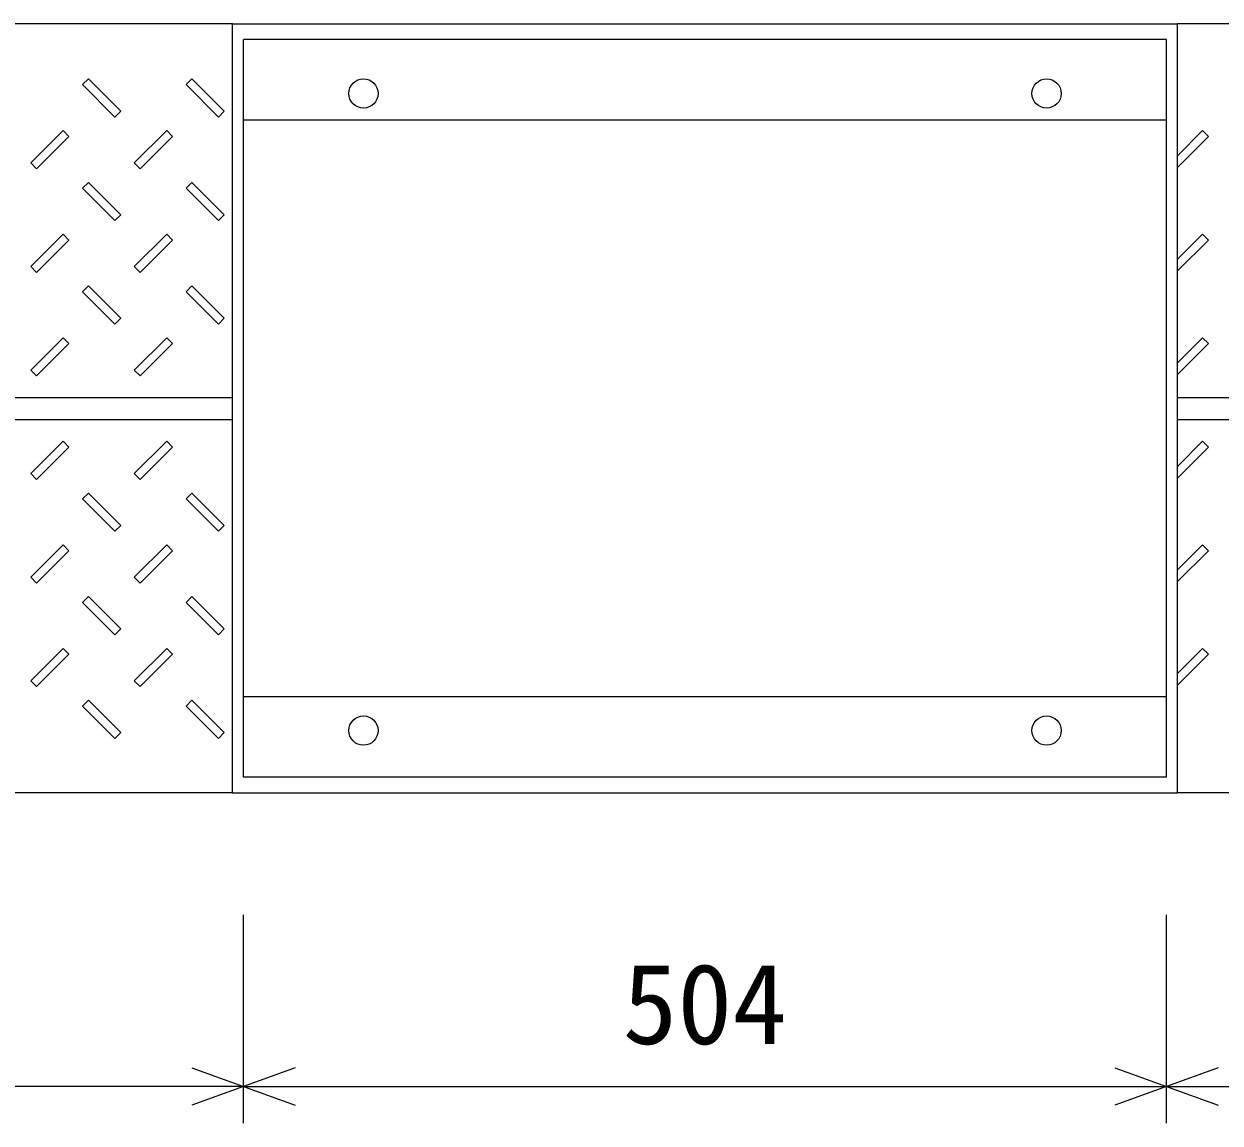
# Model space of a CAD drawing. Units: millimetres, scale not verified. Extents: x -8390 to 25210, y 0 to 11880.
# Drawn here: x -4084 to -3431, y 6568 to 7168 of the extents above; entities that cross this region are included whole.
import ezdxf
from ezdxf.enums import TextEntityAlignment as Align

# ---------------------------------------------------------------- set-up
doc = ezdxf.new("R2010")
doc.units = ezdxf.units.MM
doc.header["$LTSCALE"] = 20
for name, color, linetype, lineweight in [('DIM', 7, 'Continuous', 25), ('HATCH', 6, 'Continuous', 25), ('OUTLINE', 3, 'Continuous', 25)]:
    doc.layers.add(name, color=color, linetype=linetype, lineweight=lineweight)
doc.styles.add('ＭＳ ゴシック', font='')
doc.styles.get('ＭＳ ゴシック').set_extended_font_data('MS Gothic')

msp = doc.modelspace()

# ---------------------------------------------------------------- linework, layer by layer
at = {"layer": 'DIM'}
for p, q in [((-3964.21, 6567.87), (-3964.21, 6681.62)), ((-3460.21, 6567.87), (-3460.21, 6681.62)), ((-3992.4, 6598.13), (-3964.21, 6587.86)), ((-3936.02, 6598.13), (-3964.21, 6587.86)), ((-3488.4, 6598.13), (-3460.21, 6587.86)), ((-3432.02, 6598.13), (-3460.21, 6587.86)), ((-3964.21, 6587.86), (-4711.21, 6587.86)), ((-3964.21, 6587.86), (-3992.4, 6577.6)), ((-3964.21, 6587.86), (-3460.21, 6587.86)), ((-3964.21, 6587.86), (-3936.02, 6577.6)), ((-3460.21, 6587.86), (-3488.4, 6577.6)), ((-3460.21, 6587.86), (-2713.21, 6587.86)), ((-3460.21, 6587.86), (-3432.02, 6577.6))]:
    msp.add_line(p, q, dxfattribs=at)
at = {"layer": 'HATCH'}
for p, q in [((-3970.21, 6748.29), (-3970.21, 7168.29)), ((-3970.21, 7168.29), (-3454.21, 7168.29)), ((-3454.21, 6748.29), (-3454.21, 7168.29)), ((-3460.21, 7159.79), (-3964.21, 7159.79)), ((-3964.21, 6756.79), (-3964.21, 7159.79)), ((-3460.21, 6756.79), (-3460.21, 7159.79)), ((-3460.21, 7115.79), (-3964.21, 7115.79)), ((-3460.21, 6800.79), (-3964.21, 6800.79)), ((-3460.21, 6756.79), (-3964.21, 6756.79)), ((-3970.21, 6748.29), (-3454.21, 6748.29))]:
    msp.add_line(p, q, dxfattribs=at)
for centre in [(-3898.71, 7130.29), (-3525.71, 7130.29), (-3898.71, 6782.29), (-3525.71, 6782.29)]:
    msp.add_circle(centre, 8, dxfattribs=at)
at = {"layer": 'OUTLINE'}
for p, q in [((-3970.21, 7168.29), (-4711.21, 7168.29)), ((-2713.21, 7168.29), (-3454.21, 7168.29)), ((-4048.96, 7138.29), (-4052.14, 7135.11)), ((-4052.14, 7135.11), (-4034.46, 7117.43)), ((-4048.96, 7138.29), (-4031.28, 7120.61)), ((-3992.39, 7138.29), (-3995.57, 7135.11)), ((-3995.57, 7135.11), (-3977.89, 7117.43)), ((-3992.39, 7138.29), (-3974.71, 7120.61)), ((-4031.28, 7120.61), (-4034.46, 7117.43)), ((-3974.71, 7120.61), (-3977.89, 7117.43)), ((-4080.42, 7092.33), (-4062.75, 7110)), ((-4077.24, 7089.15), (-4059.56, 7106.82)), ((-4062.75, 7110), (-4059.56, 7106.82)), ((-4023.86, 7092.33), (-4006.18, 7110)), ((-4020.67, 7089.15), (-4003, 7106.82)), ((-4006.18, 7110), (-4003, 7106.82)), ((-3454.21, 7096.29), (-3440.49, 7110)), ((-3454.21, 7089.92), (-3437.31, 7106.82)), ((-3440.49, 7110), (-3437.31, 7106.82)), ((-4080.42, 7092.33), (-4077.24, 7089.15)), ((-4023.86, 7092.33), (-4020.67, 7089.15)), ((-4048.96, 7081.72), (-4052.14, 7078.54)), ((-4048.96, 7081.72), (-4031.28, 7064.04)), ((-3995.57, 7078.54), (-3992.39, 7081.72)), ((-3974.71, 7064.04), (-3992.39, 7081.72)), ((-4052.14, 7078.54), (-4034.46, 7060.86)), ((-3977.89, 7060.86), (-3995.57, 7078.54)), ((-4031.28, 7064.04), (-4034.46, 7060.86)), ((-3977.89, 7060.86), (-3974.71, 7064.04)), ((-4080.42, 7035.76), (-4062.75, 7053.44)), ((-4077.24, 7032.58), (-4059.56, 7050.25)), ((-4062.75, 7053.44), (-4059.56, 7050.25)), ((-4023.86, 7035.76), (-4006.18, 7053.44)), ((-4020.67, 7032.58), (-4003, 7050.25)), ((-4006.18, 7053.44), (-4003, 7050.25)), ((-3454.21, 7039.72), (-3440.49, 7053.44)), ((-3454.21, 7033.35), (-3437.31, 7050.25)), ((-3440.49, 7053.44), (-3437.31, 7050.25)), ((-4080.42, 7035.76), (-4077.24, 7032.58)), ((-4023.86, 7035.76), (-4020.67, 7032.58)), ((-4048.96, 7025.15), (-4052.14, 7021.97)), ((-4052.14, 7021.97), (-4034.46, 7004.29)), ((-4048.96, 7025.15), (-4031.28, 7007.47)), ((-3992.39, 7025.15), (-3995.57, 7021.97)), ((-3995.57, 7021.97), (-3977.89, 7004.29)), ((-3992.39, 7025.15), (-3974.71, 7007.47)), ((-4031.28, 7007.47), (-4034.46, 7004.29)), ((-3974.71, 7007.47), (-3977.89, 7004.29)), ((-4080.42, 6979.19), (-4062.75, 6996.87)), ((-4062.75, 6996.87), (-4059.56, 6993.69)), ((-4023.86, 6979.19), (-4006.18, 6996.87)), ((-4006.18, 6996.87), (-4003, 6993.69)), ((-3454.21, 6983.15), (-3440.49, 6996.87)), ((-3440.49, 6996.87), (-3437.31, 6993.69)), ((-4077.24, 6976.01), (-4059.56, 6993.69)), ((-4020.67, 6976.01), (-4003, 6993.69)), ((-3454.21, 6976.78), (-3437.31, 6993.69)), ((-4080.42, 6979.19), (-4077.24, 6976.01)), ((-4023.86, 6979.19), (-4020.67, 6976.01)), ((-4711.21, 6964.29), (-3970.21, 6964.29)), ((-3454.21, 6964.29), (-2713.21, 6964.29)), ((-4711.21, 6952.29), (-3970.21, 6952.29)), ((-3454.21, 6952.29), (-2713.21, 6952.29)), ((-4080.42, 6922.62), (-4062.75, 6940.3)), ((-4077.24, 6919.44), (-4059.56, 6937.12)), ((-4062.75, 6940.3), (-4059.56, 6937.12)), ((-4023.86, 6922.62), (-4006.18, 6940.3)), ((-4020.67, 6919.44), (-4003, 6937.12)), ((-4006.18, 6940.3), (-4003, 6937.12)), ((-3454.21, 6926.58), (-3440.49, 6940.3)), ((-3454.21, 6920.22), (-3437.31, 6937.12)), ((-3440.49, 6940.3), (-3437.31, 6937.12)), ((-4080.42, 6922.62), (-4077.24, 6919.44)), ((-4023.86, 6922.62), (-4020.67, 6919.44)), ((-4052.14, 6908.83), (-4048.96, 6912.02)), ((-4031.28, 6894.34), (-4048.96, 6912.02)), ((-3995.57, 6908.83), (-3992.39, 6912.02)), ((-3974.71, 6894.34), (-3992.39, 6912.02)), ((-4034.46, 6891.16), (-4052.14, 6908.83)), ((-3977.89, 6891.16), (-3995.57, 6908.83)), ((-4034.46, 6891.16), (-4031.28, 6894.34)), ((-3977.89, 6891.16), (-3974.71, 6894.34)), ((-4080.42, 6866.05), (-4062.75, 6883.73)), ((-4077.24, 6862.87), (-4059.56, 6880.55)), ((-4062.75, 6883.73), (-4059.56, 6880.55)), ((-4023.86, 6866.05), (-4006.18, 6883.73)), ((-4020.67, 6862.87), (-4003, 6880.55)), ((-4006.18, 6883.73), (-4003, 6880.55)), ((-3454.21, 6870.01), (-3440.49, 6883.73)), ((-3454.21, 6863.65), (-3437.31, 6880.55)), ((-3440.49, 6883.73), (-3437.31, 6880.55)), ((-4080.42, 6866.05), (-4077.24, 6862.87)), ((-4023.86, 6866.05), (-4020.67, 6862.87)), ((-4048.96, 6855.45), (-4052.14, 6852.26)), ((-4052.14, 6852.26), (-4034.46, 6834.59)), ((-4048.96, 6855.45), (-4031.28, 6837.77)), ((-3992.39, 6855.45), (-3995.57, 6852.26)), ((-3995.57, 6852.26), (-3977.89, 6834.59)), ((-3992.39, 6855.45), (-3974.71, 6837.77)), ((-4031.28, 6837.77), (-4034.46, 6834.59)), ((-3974.71, 6837.77), (-3977.89, 6834.59)), ((-4080.42, 6809.48), (-4062.75, 6827.16)), ((-4062.75, 6827.16), (-4059.56, 6823.98)), ((-4023.86, 6809.48), (-4006.18, 6827.16)), ((-4006.18, 6827.16), (-4003, 6823.98)), ((-3454.21, 6813.44), (-3440.49, 6827.16)), ((-3440.49, 6827.16), (-3437.31, 6823.98)), ((-4077.24, 6806.3), (-4059.56, 6823.98)), ((-4020.67, 6806.3), (-4003, 6823.98)), ((-3454.21, 6807.08), (-3437.31, 6823.98)), ((-4080.42, 6809.48), (-4077.24, 6806.3)), ((-4023.86, 6809.48), (-4020.67, 6806.3)), ((-4048.96, 6798.88), (-4052.14, 6795.7)), ((-4052.14, 6795.7), (-4034.46, 6778.02)), ((-4048.96, 6798.88), (-4031.28, 6781.2)), ((-3992.39, 6798.88), (-3995.57, 6795.7)), ((-3995.57, 6795.7), (-3977.89, 6778.02)), ((-3992.39, 6798.88), (-3974.71, 6781.2)), ((-4031.28, 6781.2), (-4034.46, 6778.02)), ((-3974.71, 6781.2), (-3977.89, 6778.02)), ((-3970.21, 6748.29), (-4711.21, 6748.29)), ((-2713.21, 6748.29), (-3454.21, 6748.29))]:
    msp.add_line(p, q, dxfattribs=at)

# ---------------------------------------------------------------- texts
at = {"layer": 'DIM', "style": 'ＭＳ ゴシック'}
msp.add_text('504', height=43.99, dxfattribs=at).set_placement((-3757.21, 6597.86), align=Align.BOTTOM_LEFT)

doc.saveas('drawing.dxf')
